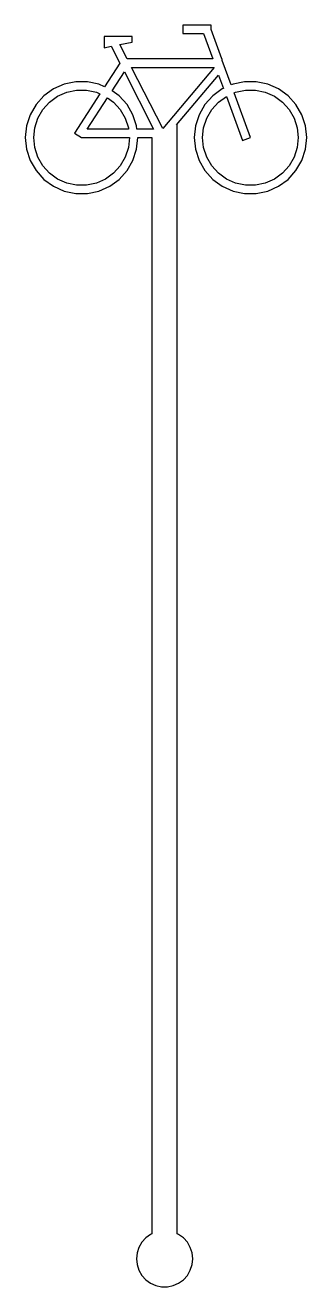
# Model space of a CAD drawing. Header units: metres. Extents: x 0 to 100, y -389 to 60.
import ezdxf

# ---------------------------------------------------------------- set-up
doc = ezdxf.new("R2010")
doc.units = ezdxf.units.M

msp = doc.modelspace()

# ---------------------------------------------------------------- linework, layer by layer
for p, q in [((66, 60), (56, 60)), ((56, 60), (56, 57)), ((66, 58.4647), (66, 60)), ((69.8088, 48), (66, 58.4647)), ((38, 56), (28, 56)), ((28, 56), (28, 52)), ((33.6309, 53.1262), (38, 54)), ((38, 54), (38, 56)), ((56, 57), (63.3405, 57)), ((63.3405, 57), (66.6163, 48)), ((28, 52), (30.5753, 52.5151)), ((30.5753, 52.5151), (33.6366, 46.5068)), ((36.2428, 48), (33.6309, 53.1262)), ((33.6366, 46.5068), (28.1933, 38.1249)), ((66.6163, 48), (36.2428, 48)), ((37.7714, 45), (67.0613, 45)), ((48.8374, 23.2817), (37.7714, 45)), ((67.0613, 45), (48.8374, 23.2817)), ((70, 48), (69.8088, 48)), ((70, 47.4748), (70, 48)), ((73.1805, 38.7365), (70, 47.4748)), ((30.848, 36.7044), (35.2093, 43.4203)), ((35.2093, 43.4203), (45.614, 23)), ((53.776, 24.5), (68.6973, 42.2825)), ((68.6973, 42.2825), (70.4331, 37.5133)), ((10, 37.3205), (6.6174, 34.8629)), ((13.8197, 39.0211), (10, 37.3205)), ((11.5, 34.7224), (14.7467, 36.168)), ((17.9094, 39.8904), (13.8197, 39.0211)), ((14.7467, 36.168), (18.223, 36.9069)), ((22.0906, 39.8904), (17.9094, 39.8904)), ((18.223, 36.9069), (21.777, 36.9069)), ((21.777, 36.9069), (25.2533, 36.168)), ((26.1803, 39.0211), (22.0906, 39.8904)), ((25.2533, 36.168), (26.5481, 35.5915)), ((28.1933, 38.1249), (26.1803, 39.0211)), ((33.3826, 34.8629), (30.848, 36.7044)), ((70, 37.3205), (66.6174, 34.8629)), ((70.4331, 37.5133), (70, 37.3205)), ((73.8197, 39.0211), (73.1805, 38.7365)), ((77.9094, 39.8904), (73.8197, 39.0211)), ((74.2034, 35.926), (74.7467, 36.168)), ((80, 20), (74.2034, 35.926)), ((74.7467, 36.168), (78.223, 36.9069)), ((82.0906, 39.8904), (77.9094, 39.8904)), ((78.223, 36.9069), (81.777, 36.9069)), ((81.777, 36.9069), (85.2533, 36.168)), ((86.1803, 39.0211), (82.0906, 39.8904)), ((85.2533, 36.168), (88.5, 34.7224)), ((90, 37.3205), (86.1803, 39.0211)), ((93.3826, 34.8629), (90, 37.3205)), ((3.81967, 31.7557), (1.7291, 28.1347)), ((6.6174, 34.8629), (3.81967, 31.7557)), ((6.24672, 29.9923), (8.62479, 32.6335)), ((8.62479, 32.6335), (11.5, 34.7224)), ((26.5481, 35.5915), (17.484, 21.6339)), ((21.9482, 23), (29.2208, 34.1987)), ((29.2208, 34.1987), (31.3752, 32.6335)), ((31.3752, 32.6335), (33.7533, 29.9923)), ((36.1803, 31.7557), (33.3826, 34.8629)), ((38.2709, 28.1347), (36.1803, 31.7557)), ((63.8197, 31.7557), (61.7291, 28.1347)), ((66.6174, 34.8629), (63.8197, 31.7557)), ((66.2467, 29.9923), (68.6248, 32.6335)), ((68.6248, 32.6335), (71.4596, 34.6931)), ((71.4596, 34.6931), (77.1809, 18.9739)), ((88.5, 34.7224), (91.3752, 32.6335)), ((91.3752, 32.6335), (93.7533, 29.9923)), ((96.1803, 31.7557), (93.3826, 34.8629)), ((98.2709, 28.1347), (96.1803, 31.7557)), ((1.7291, 28.1347), (0.437057, 24.1582)), ((4.46974, 26.9145), (6.24672, 29.9923)), ((33.7533, 29.9923), (35.5303, 26.9145)), ((39.5629, 24.1582), (38.2709, 28.1347)), ((61.7291, 28.1347), (60.4371, 24.1582)), ((64.4697, 26.9145), (66.2467, 29.9923)), ((93.7533, 29.9923), (95.5303, 26.9145)), ((99.5629, 24.1582), (98.2709, 28.1347)), ((0.437057, 24.1582), (0, 20)), ((3, 20), (3.37151, 23.5345)), ((3.37151, 23.5345), (4.46974, 26.9145)), ((36.6847, 23), (21.9482, 23)), ((35.5303, 26.9145), (36.6285, 23.5345)), ((36.6285, 23.5345), (36.6847, 23)), ((39.6847, 23), (39.5629, 24.1582)), ((45.614, 23), (39.6847, 23)), ((54, 24.5), (53.776, 24.5)), ((54, -370.117), (54, 24.5)), ((60.4371, 24.1582), (60, 20)), ((63, 20), (63.3715, 23.5345)), ((63.3715, 23.5345), (64.4697, 26.9145)), ((95.5303, 26.9145), (96.6285, 23.5345)), ((96.6285, 23.5345), (97, 20)), ((100, 20), (99.5629, 24.1582)), ((0, 20), (0.437057, 15.8418)), ((3.37151, 16.4655), (3, 20)), ((17.484, 21.6339), (20, 20)), ((20, 20), (37, 20)), ((37, 20), (36.6285, 16.4655)), ((39.5629, 15.8418), (40, 20)), ((40, 20), (45, 20)), ((45, 20), (45, -370.117)), ((60, 20), (60.4371, 15.8418)), ((63.3715, 16.4655), (63, 20)), ((77.1809, 18.9739), (80, 20)), ((97, 20), (96.6285, 16.4655)), ((99.5629, 15.8418), (100, 20)), ((0.437057, 15.8418), (1.7291, 11.8653)), ((4.46974, 13.0855), (3.37151, 16.4655)), ((36.6285, 16.4655), (35.5303, 13.0855)), ((38.2709, 11.8653), (39.5629, 15.8418)), ((60.4371, 15.8418), (61.7291, 11.8653)), ((64.4697, 13.0855), (63.3715, 16.4655)), ((96.6285, 16.4655), (95.5303, 13.0855)), ((98.2709, 11.8653), (99.5629, 15.8418)), ((1.7291, 11.8653), (3.81967, 8.24431)), ((6.24672, 10.0077), (4.46974, 13.0855)), ((8.62479, 7.36655), (6.24672, 10.0077)), ((33.7533, 10.0077), (31.3752, 7.36655)), ((35.5303, 13.0855), (33.7533, 10.0077)), ((36.1803, 8.24431), (38.2709, 11.8653)), ((61.7291, 11.8653), (63.8197, 8.24431)), ((66.2467, 10.0077), (64.4697, 13.0855)), ((68.6248, 7.36655), (66.2467, 10.0077)), ((93.7533, 10.0077), (91.3752, 7.36655)), ((95.5303, 13.0855), (93.7533, 10.0077)), ((96.1803, 8.24431), (98.2709, 11.8653)), ((3.81967, 8.24431), (6.6174, 5.13712)), ((6.6174, 5.13712), (10, 2.6795)), ((11.5, 5.27757), (8.62479, 7.36655)), ((14.7467, 3.83205), (11.5, 5.27757)), ((28.5, 5.27757), (25.2533, 3.83205)), ((31.3752, 7.36655), (28.5, 5.27757)), ((30, 2.6795), (33.3826, 5.13712)), ((33.3826, 5.13712), (36.1803, 8.24431)), ((63.8197, 8.24431), (66.6174, 5.13712)), ((66.6174, 5.13712), (70, 2.6795)), ((71.5, 5.27757), (68.6248, 7.36655)), ((74.7467, 3.83205), (71.5, 5.27757)), ((88.5, 5.27757), (85.2533, 3.83205)), ((91.3752, 7.36655), (88.5, 5.27757)), ((90, 2.6795), (93.3826, 5.13712)), ((93.3826, 5.13712), (96.1803, 8.24431)), ((10, 2.6795), (13.8197, 0.978882)), ((13.8197, 0.978882), (17.9094, 0.109573)), ((18.223, 3.09314), (14.7467, 3.83205)), ((17.9094, 0.109573), (22.0906, 0.109573)), ((21.777, 3.09314), (18.223, 3.09314)), ((25.2533, 3.83205), (21.777, 3.09314)), ((22.0906, 0.109573), (26.1803, 0.978882)), ((26.1803, 0.978882), (30, 2.6795)), ((70, 2.6795), (73.8197, 0.978882)), ((73.8197, 0.978882), (77.9094, 0.109573)), ((78.223, 3.09314), (74.7467, 3.83205)), ((77.9094, 0.109573), (82.0906, 0.109573)), ((81.777, 3.09314), (78.223, 3.09314)), ((85.2533, 3.83205), (81.777, 3.09314)), ((82.0906, 0.109573), (86.1803, 0.978882)), ((86.1803, 0.978882), (90, 2.6795)), ((42.8087, -371.569), (41.4098, -373.122)), ((44.5, -370.34), (42.8087, -371.569)), ((45, -370.117), (44.5, -370.34)), ((54.5, -370.34), (54, -370.117)), ((56.1913, -371.569), (54.5, -370.34)), ((57.5902, -373.122), (56.1913, -371.569)), ((39.7185, -376.921), (39.5, -379)), ((40.3645, -374.933), (39.7185, -376.921)), ((41.4098, -373.122), (40.3645, -374.933)), ((58.6355, -374.933), (57.5902, -373.122)), ((59.2815, -376.921), (58.6355, -374.933)), ((59.5, -379), (59.2815, -376.921)), ((39.5, -379), (39.7185, -381.079)), ((39.7185, -381.079), (40.3645, -383.067)), ((58.6355, -383.067), (59.2815, -381.079)), ((59.2815, -381.079), (59.5, -379)), ((40.3645, -383.067), (41.4098, -384.878)), ((41.4098, -384.878), (42.8087, -386.431)), ((56.1913, -386.431), (57.5902, -384.878)), ((57.5902, -384.878), (58.6355, -383.067)), ((42.8087, -386.431), (44.5, -387.66)), ((44.5, -387.66), (46.4098, -388.511)), ((46.4098, -388.511), (48.4547, -388.945)), ((48.4547, -388.945), (50.5453, -388.945)), ((50.5453, -388.945), (52.5902, -388.511)), ((52.5902, -388.511), (54.5, -387.66)), ((54.5, -387.66), (56.1913, -386.431))]:
    msp.add_line(p, q)

doc.saveas('drawing.dxf')
